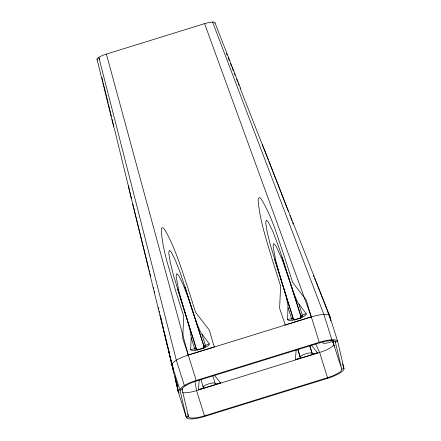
<?xml version="1.0" encoding="UTF-8"?>
<svg xmlns="http://www.w3.org/2000/svg" width="441" height="441" viewBox="0 0 441 441"><rect width="100%" height="100%" fill="white"/><g stroke="black" fill="none" stroke-linecap="round" stroke-linejoin="round"><path stroke-width="0.66" d="M193.489 313.468L197.375 324.615L200.694 332.316L209.232 343.842C209.718 345.286 206.79 346.455 205.611 347.061A16.582 15.6 -14.3 0 0 205.241 347.227L204.552 347.552A7.315 6.88 -14.3 0 1 203.692 347.883L197.546 349.785A8.765 8.241 -14.3 0 1 196.399 350.038C194.746 350.06 191.725 351.422 190.661 349.625L191.201 337.382L190.016 330.155L186.967 318.815L173.567 275.636L170.27 262.389L168.831 253.492A18.197 17.116 -14.3 0 1 168.793 252.726L169.355 250.334L171.058 251.767A17.491 16.455 -14.3 0 1 171.61 252.627L175.573 260.747L180.523 273.481L193.356 313.038M300.53 318.264A2.343 2.266 -13.1 0 0 300.828 316.329A2.343 0.584 -17.5 0 1 302.361 315.26C310.227 311.153 304.632 316.875 301.743 317.388A8.765 8.241 -14.3 0 1 300.657 317.829L294.505 319.725A7.315 6.88 -14.3 0 1 293.612 319.94L292.857 320.067A16.582 15.6 -14.3 0 0 292.455 320.138C291.093 320.144 288.37 321.202 287.626 319.543L287.973 305.255L286.132 296.622L282.857 285.288M190.661 349.625L194.624 348.66A2.343 0.584 -17.5 0 1 196.41 348.699A2.343 2.266 -13.1 0 0 197.342 349.911M214.326 375.12L220.621 382.904L198.45 389.778L199.189 379.811M311.285 345.06L317.581 352.844L295.409 359.718L296.154 349.752M330.381 340.689L331.864 339.796L323.909 314.554M209.249 343.864L205.401 345.32A2.343 0.584 -17.5 0 0 203.869 346.389A2.343 2.266 -13.1 0 1 203.698 348.12M198.45 389.778L203.488 387.837L203.334 387.181A6.246 1.566 -17.5 0 1 208.946 383.808A6.246 1.566 -17.5 0 1 215.269 383.483L215.423 384.139L220.621 382.904M295.409 359.718L300.448 357.778L297.807 349.244M187.645 352.855L182.739 338.732L183.66 316.043L175.402 290.024C169.768 270.355 162.58 250.637 161.263 230.086A11.786 11.086 -14.3 0 1 161.323 229.37C161.318 226.42 164.102 228.157 164.774 229.783A25.247 23.748 -14.3 0 1 165.21 230.428C175.116 247.914 180.915 267.378 187.331 286.325L195.589 312.344L209.359 330.149L213.78 345.463L214.646 346.802L187.932 355.088L187.872 353.654M310.828 315.536L311.611 316.743L284.892 325.028L284.831 323.44L279.605 308.375L280.619 285.983L272.362 259.964C266.689 240.803 260.201 221.569 258.222 201.592A25.247 23.748 -14.3 0 1 258.205 200.815C257.809 199.084 259.121 196.107 260.796 198.533A11.786 11.086 -14.3 0 1 261.259 199.084C272.036 216.658 277.549 236.927 284.296 256.265L292.554 282.284L306.418 300.393L310.552 314.753M179.289 392.97A18.12 4.399 -17 0 1 178.307 391.977L186.306 417.357A18.12 4.537 -17.5 0 0 204.646 416.425L327.713 378.268A18.12 4.537 -17.5 0 0 343.98 368.478L337.663 341.356A18.12 4.537 -17.5 0 0 319.328 342.293L196.262 380.445A18.12 4.537 -17.5 0 0 179.989 390.241L186.284 417.263L188.522 416.569L181.896 388.493M172.034 364.999L179.989 390.241L182.227 389.546A15.777 3.952 -17.5 0 1 196.394 381.018L319.46 342.866A15.777 3.952 -17.5 0 1 335.425 342.051L337.663 341.356L329.708 316.114M186.306 417.357L188.544 416.662A15.777 3.952 -17.5 0 0 204.508 415.852L327.575 377.7A15.777 3.952 -17.5 0 0 341.742 369.167L343.98 368.478L342.492 363.742M287.626 319.543L291.584 318.6A2.343 0.584 -17.5 0 1 293.37 318.639A2.343 2.266 -13.1 0 0 294.511 319.968M309.61 345.292L312.382 354.079L317.581 352.844M203.389 386.101L202.628 386.195M299.897 356.102L299.593 356.135M186.003 385.451L184.327 385.533L176.372 360.297M333.005 340.788L333.424 342.591L331.693 341.676L329.129 342.475A6.246 1.566 -17.5 0 1 323.694 343.296A6.246 1.566 -17.5 0 1 323.584 341.659M290.454 283.409L294.34 294.555L297.653 302.256L306.197 313.783M262.186 144.598L262.351 144.929A13.059 2.795 72.8 0 1 262.919 146.158L268.343 159.681M332.922 342.078L341.742 369.167L335.094 340.998M128.563 185.815L128.54 186.515A13.55 2.409 72.7 0 0 128.778 187.734M315.695 343.842L319.62 352.458L327.713 378.268L327.376 377.22M333.109 341.869L333.424 342.591M313.413 275.493L314.02 276.942M314.626 278.403L315.839 281.325M316.043 281.81L329.763 316.495L330.364 319.058M327.178 310.403L327.553 311.318M326.053 307.664L326.428 308.579M327.928 312.239L328.743 314.361M226.36 53.234L227.104 55.125M228.096 57.644L229.337 60.792M230.329 63.311L231.569 66.459M232.065 67.721L233.306 70.869M234.298 73.388L235.042 75.279M236.53 79.06L237.771 82.213M238.267 83.476L239.011 85.367M240.003 87.891L245.218 101.132M245.466 101.766L265.157 151.814M265.344 152.288L272.957 171.659M273.266 172.442L329.659 315.982M214.999 22.838L240.56 88.321M268.894 161.092L280.983 192.298M281.176 192.805L285.432 203.88M285.625 204.381L287.163 208.389M287.356 208.891L287.94 210.401M288.133 210.908L288.519 211.917M289.88 215.445L290.266 216.454M290.851 217.964L291.821 220.489M292.598 222.507L293.182 224.017M323.832 314.345L212.59 22.056A11.047 2.767 -17.5 0 0 204.685 23.638M177.243 386.751L177.232 386.724A2.343 2.177 31.6 0 0 177.536 386.349M300.988 316.015L278.817 247.192L273.15 232.142L268.575 222.567A18.197 17.116 -14.3 0 0 268.167 221.922L266.32 220.268L265.752 222.407A17.491 16.455 -14.3 0 0 265.791 223.433L267.229 232.33L270.526 245.576L283.26 286.711M204.029 346.075L188.164 297.609L183.103 284.489L178.985 276.005A17.491 16.455 -14.3 0 0 178.429 275.145L176.725 273.707L176.163 276.105A18.197 17.116 -14.3 0 0 176.202 276.871L178.897 291.22L184.762 311.925M311.302 316.836L204.596 23.643L106.391 54.089L188.235 354.988M187.701 353.015L187.866 353.5M328.765 314.422L328.98 315.089M289.373 280.162L282.025 259.247L275.945 245.946A18.197 17.116 -14.3 0 0 275.537 245.295L273.69 243.647L273.122 245.786A17.491 16.455 -14.3 0 0 273.166 246.806L275.857 261.16L281.722 281.86M283.519 287.526L293.1 318.463M186.554 317.586L184.79 312.007M186.813 318.396L196.14 348.522A2.282 2.144 -14.3 0 0 197.596 349.928M311.368 317.051L319.46 342.866L319.328 342.293M298.932 304.395L302.361 315.26A2.343 0.546 69 0 1 302.57 317.002M282.058 256.954L300.983 316.985L300.828 316.329M309.747 345.562L312.382 354.079M274.6 259.269L280.586 278.265M280.741 278.751L293.524 319.295A2.343 2.266 -13.1 0 0 293.596 319.488M281.749 281.948L281.915 282.472M288.16 307.735L291.584 318.6A2.343 0.628 76.6 0 0 292.46 320.138M297.873 349.619L300.448 357.778M201.972 334.454L205.401 345.32A2.343 0.546 69 0 1 205.611 347.061M185.093 287.019L204.023 347.045A2.343 2.266 -13.1 0 1 204.084 348.114M212.65 375.352L215.423 384.139M177.635 289.329L196.565 349.355A2.343 2.266 -13.1 0 0 196.84 349.928M191.196 337.795L194.624 348.66A2.343 0.628 76.6 0 0 195.495 350.198M200.853 379.321L203.488 387.837M188.301 355.203L196.394 381.018M168.677 349.752L167.431 345.54M169.62 353.45L168.903 351.058M187.695 413.939L188.544 416.662M310.602 314.913L310.745 315.403M97.483 59.833A7.988 2.001 -17.5 0 1 98.817 57.336L176.312 360.082M172.685 367.673L172.69 367.706A2.343 2.177 31.6 0 0 173.12 367.21M98.795 57.33L99.28 59.276M148 265.653L132.691 204.106M148.126 266.177L148.385 267.224M148.518 267.748L148.777 268.801M149.168 270.372L149.56 271.948M149.951 273.525L150.21 274.572M150.342 275.101L150.646 276.342M113.872 127.62L97.042 59.408M175.546 378.488L177.205 386.641L176.824 384.111M153.402 287.521L153.705 288.761M154.317 291.247L154.62 292.488M167.255 345.397L162.161 324.03M168.346 349.862L178.285 391.884M101.97 77.677L102.929 81.613M103.249 82.93L103.889 85.554M104.048 86.21L105.647 92.781M105.807 93.437L108.205 103.293M108.525 104.605L109.644 109.208M109.803 109.864L110.443 112.494M110.763 113.811L111.402 116.441M112.042 119.07L113.48 124.99M113.646 125.646L113.965 126.964M114.285 128.276L119.252 148.678M119.412 149.339L171.996 364.861M131.313 198.45L128.783 187.745M159.168 311.148L159.466 312.393M158.258 307.416L158.562 308.661M172.651 367.507L167.883 347.486M177.144 386.415L177.15 386.448A4.785 1.196 -17.5 0 1 177.475 386.211M160.954 318.121L161.235 319.317M161.378 319.918L161.665 321.114M161.808 321.715L162.095 322.917M160.667 316.93L160.811 317.526M163.644 329.449L163.787 330.05M164.069 331.246L164.212 331.847M164.355 332.442L165.188 335.981M162.376 324.107L162.52 324.708M162.801 325.899L162.944 326.489M163.225 327.669L163.363 328.258M166.626 342.1L166.803 342.855M176.764 384.822L176.769 384.855A4.785 1.196 -17.5 0 0 177.15 384.839M165.303 336.477L165.584 337.663M165.744 338.341L165.91 339.052M166.086 339.796L166.444 341.334M330.337 318.86L329.686 316.048A18.12 4.614 -17.6 0 0 323.892 314.439A18.114 4.619 -17.7 0 0 311.34 316.947L188.268 355.104A18.12 4.608 -17.4 0 0 172.012 364.928L173.578 371.664M330.469 319.427L330.733 320.552M330.563 319.912L330.662 320.342M332.999 340.54L333.787 343.93A15.777 3.952 -17.5 0 1 319.62 352.458L196.554 390.61A15.777 3.952 -17.5 0 1 182.684 392.672M293.37 318.639L293.524 319.295A3.903 0.976 -17.5 0 0 297.311 319.146A3.903 0.976 -17.5 0 0 300.988 317.073M203.869 346.389L204.023 347.045A3.903 0.976 -17.5 0 1 200.517 349.156A3.903 0.976 -17.5 0 1 196.565 349.355L196.41 348.699M204.646 416.425L196.554 390.61L194.867 381.305M167.293 344.939L166.974 343.589M162.045 323.523L160.877 318.43M166.814 341.99L166.957 342.613M167.613 345.463L167.789 346.218M170.557 358.235L170.777 359.189M170.121 356.334L170.342 357.287M160.414 316.401L160.756 317.922M171.422 362.044L172.558 367.094M170.992 360.143L171.207 361.091M160.066 314.885L160.298 315.894M176.62 384.161L176.609 384.111A2.343 2.199 -62.2 0 0 177.073 383.416M171.56 362.43L173.704 372.21M170.623 358.169L170.86 359.233M171.091 360.297L171.329 361.361M172.607 367.32L172.635 367.436A4.796 1.202 -17.5 0 1 173.037 367.11M175.182 377.005L175.325 377.766M175.463 378.527L176.56 384.469M176.455 382.06L176.637 383.086M178.153 391.31L177.866 389.651M175.248 376.763L175.325 377.193M176.957 384.354L177.073 385.01M177.183 385.671L177.519 387.645M177.238 385.754L178.28 391.828M176.946 384.094L178.258 391.735M300.293 357.122A6.246 1.566 -17.5 0 1 305.905 353.748A6.246 1.566 -17.5 0 1 312.228 353.423M301.027 316.004A2.282 2.144 -14.3 0 1 300.448 318.159M294.902 319.929A2.282 2.144 -14.3 0 1 293.061 318.474M204.067 346.064A2.282 2.144 -14.3 0 1 203.566 348.136M334.813 345.397A18.12 4.432 -18 0 1 334.03 346.097M172.707 365.743A4.796 1.202 -17.5 0 1 172.205 365.76M172.172 364.999A2.343 2.199 -62.2 0 1 172.051 365.12M294.5 319.731A4.79 1.202 -17.5 0 1 295.238 319.703M299.549 318.606A4.79 1.202 -17.5 0 1 300.657 317.823M197.54 349.79A4.79 1.202 -17.5 0 1 198.676 349.796M202.651 348.605A4.79 1.202 -17.5 0 1 203.698 347.883M212.562 22.072A7.988 2.001 -17.5 0 1 214.982 23.13M98.767 57.313A11.047 2.767 -17.5 0 1 106.309 54.138M128.904 186.797A8.296 1.488 73.1 0 1 128.987 187.05"/></g></svg>
